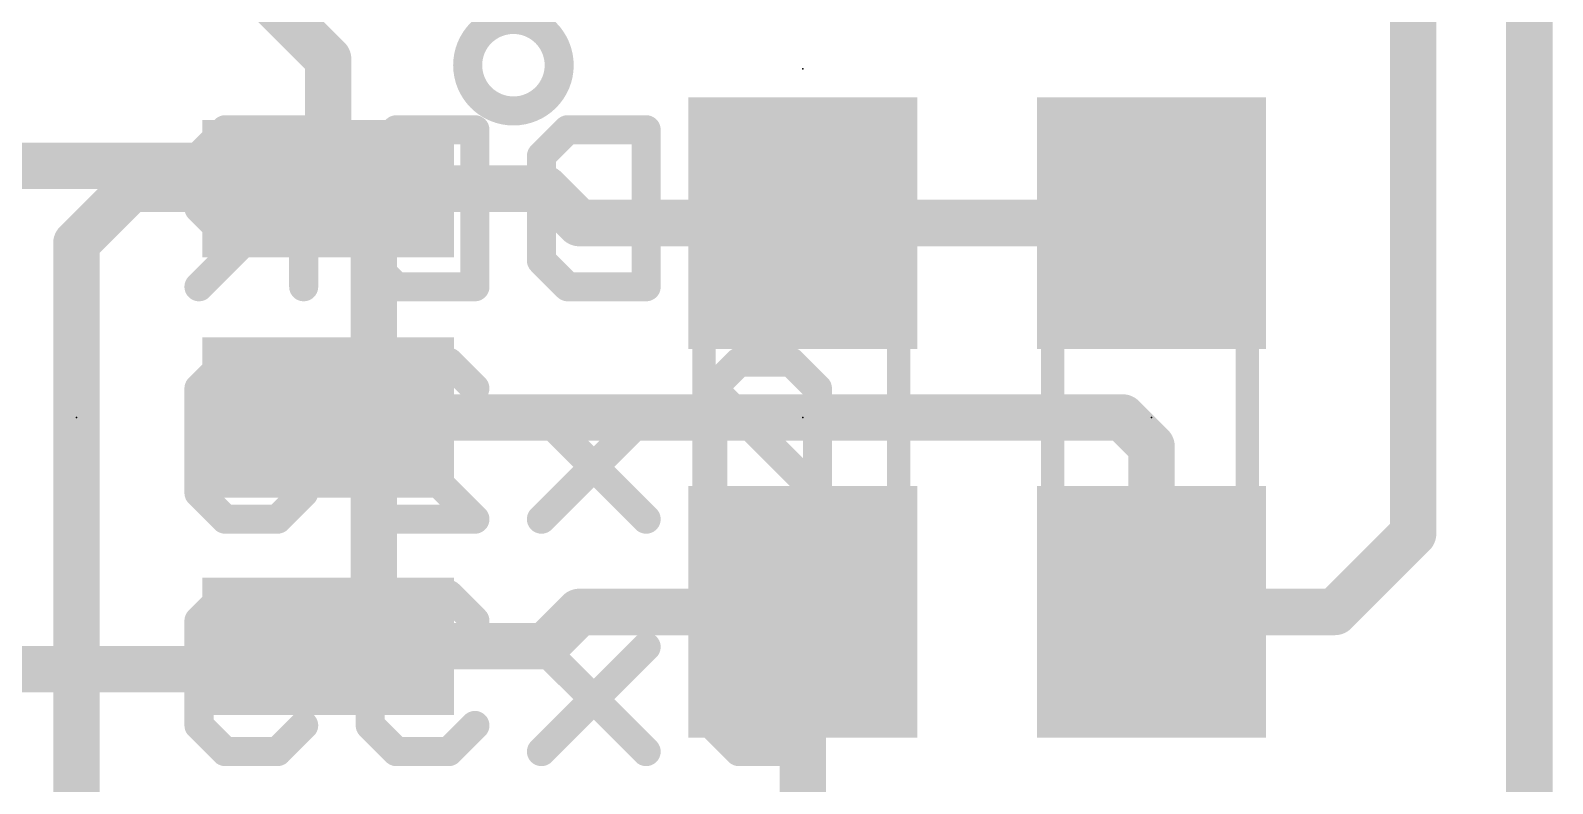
# Model space of a CAD drawing. Extents: x -47 to 60, y -17 to 15.
# Drawn here: x 6.15 to 12.8, y 8.56 to 11.85 of the extents above; entities that cross this region are included whole.
import ezdxf

# ---------------------------------------------------------------- set-up
doc = ezdxf.new("R2010")
doc.units = 0
for name, color, linetype in [('1', 12, 'CONTINUOUS'), ('16', 132, 'CONTINUOUS'), ('20', 53, 'CONTINUOUS'), ('21', 41, 'CONTINUOUS'), ('22', 40, 'CONTINUOUS'), ('23', 53, 'CONTINUOUS'), ('51', 53, 'CONTINUOUS')]:
    doc.layers.add(name, color=color, linetype=linetype)

# ---------------------------------------------------------------- blocks, each defined once
blk = doc.blocks.new('RECT')
blk.add_solid([(-0.5, -0.5), (0.5, -0.5), (-0.5, 0.5), (0.5, 0.5)])

msp = doc.modelspace()

# ---------------------------------------------------------------- linework, layer by layer
at = {"layer": '1', "const_width": 0.2032}
for points in [[(12.192, 14.097), (12.192, 9.652)], [(7.2, 11.977), (7.45, 11.727)], [(7.45, 11.16), (7.45, 11.727)], [(6.588, 11.16), (6.35, 10.922)], [(7.45, 11.16), (6.588, 11.16)], [(7.45, 11.16), (8.398, 11.16)], [(8.398, 11.16), (8.548, 11.01)], [(9.525, 11.01), (8.548, 11.01)], [(9.525, 11.01), (11.049, 11.01)], [(6.35, 1.27), (6.35, 10.922)], [(7.45, 10.16), (10.922, 10.16)], [(10.922, 10.16), (11.049, 10.033)], [(11.049, 10.033), (11.049, 9.31)], [(12.192, 9.652), (11.85, 9.31)], [(8.398, 9.16), (8.548, 9.31)], [(9.525, 9.31), (8.548, 9.31)], [(9.525, 8.382), (9.525, 9.31)], [(11.049, 9.31), (11.85, 9.31)], [(7.45, 9.16), (8.398, 9.16)]]:
    msp.add_lwpolyline(points, dxfattribs=at)
at = {"layer": '1', "const_width": 0.1016}
for points in [[(7.5008, 11.727, 1), (7.3992, 11.727)], [(7.4141, 11.6911, 1), (7.4859, 11.7629)], [(6.588, 11.2108, 1), (6.588, 11.1092)], [(6.6239, 11.1241, 1), (6.5521, 11.1959)], [(7.45, 11.2108, 1), (7.45, 11.1092)], [(7.45, 11.1092, 1), (7.45, 11.2108)], [(8.4339, 11.1959, 1), (8.3621, 11.1241)], [(8.398, 11.1092, 1), (8.398, 11.2108)], [(7.3992, 11.16, 1), (7.5008, 11.16)], [(8.548, 11.0608, 1), (8.548, 10.9592)], [(9.525, 11.0608, 1), (9.525, 10.9592)], [(9.525, 10.9592, 1), (9.525, 11.0608)], [(11.049, 10.9592, 1), (11.049, 11.0608)], [(8.5121, 10.9741, 1), (8.5839, 11.0459)], [(6.4008, 10.922, 1), (6.2992, 10.922)], [(6.3141, 10.9579, 1), (6.3859, 10.8861)], [(7.45, 10.2108, 1), (7.45, 10.1092)], [(10.9579, 10.1959, 1), (10.8861, 10.1241)], [(10.922, 10.1092, 1), (10.922, 10.2108)], [(11.0998, 10.033, 1), (10.9982, 10.033)], [(11.0131, 9.9971, 1), (11.0849, 10.0689)], [(12.2279, 9.6161, 1), (12.1561, 9.6879)], [(12.1412, 9.652, 1), (12.2428, 9.652)], [(8.548, 9.3608, 1), (8.548, 9.2592)], [(8.5839, 9.2741, 1), (8.5121, 9.3459)], [(9.5758, 9.31, 1), (9.4742, 9.31)], [(9.525, 9.2592, 1), (9.525, 9.3608)], [(11.049, 9.3608, 1), (11.049, 9.2592)], [(11.8141, 9.3459, 1), (11.8859, 9.2741)], [(11.85, 9.2592, 1), (11.85, 9.3608)], [(10.9982, 9.31, 1), (11.0998, 9.31)], [(7.45, 9.2108, 1), (7.45, 9.1092)], [(8.398, 9.1092, 1), (8.398, 9.2108)], [(8.3621, 9.1959, 1), (8.4339, 9.1241)]]:
    msp.add_lwpolyline(points, format="xyb", dxfattribs=at)
at = {"layer": '16', "const_width": 0.2032}
msp.add_lwpolyline([(12.7, 15.24), (12.7, 0)], dxfattribs=at)
at = {"layer": '20', "const_width": 0.2032}
msp.add_lwpolyline([(12.7, 0), (12.7, 15.24)], dxfattribs=at)
at = {"layer": '21'}
for points, const_width in [([(8.26, 11.5, 1), (8.26, 11.9, 1), (8.26, 11.5)], 0.127), ([(7.7008, 11.26, 1), (7.5992, 11.26)], 0.1016), ([(7.65, 11.2092, 1), (7.65, 11.3108)], 0.1016), ([(7.65, 9.0092, 1), (7.65, 9.1108)], 0.1016), ([(7.5992, 9.06, 1), (7.7008, 9.06)], 0.1016)]:
    msp.add_lwpolyline(points, format="xyb", dxfattribs=dict(at, const_width=const_width))
at = {"layer": '21', "const_width": 0.2032}
for points in [[(5.05, 11.26), (7.65, 11.26)], [(7.65, 11.26), (7.65, 9.06)], [(5.05, 9.06), (7.65, 9.06)]]:
    msp.add_lwpolyline(points, dxfattribs=at)
at = {"layer": '22', "const_width": 0.127}
for points in [[(7.0001, 11.4179), (6.8857, 11.3035)], [(7.3433, 11.4179), (7.0001, 11.4179)], [(7.3433, 10.7315), (7.3433, 11.4179)], [(7.6341, 11.3035), (7.7485, 11.4179)], [(7.7485, 11.4179), (8.0917, 11.4179)], [(8.0917, 11.4179), (8.0917, 10.7315)], [(8.3825, 11.3035), (8.4969, 11.4179)], [(8.4969, 11.4179), (8.8401, 11.4179)], [(8.8401, 11.4179), (8.8401, 10.7315)], [(9.3597, 11.4179), (9.1309, 11.1891)], [(9.5885, 11.1891), (9.3597, 11.4179)], [(6.8857, 11.3035), (6.8857, 11.0747)], [(7.6341, 10.8459), (7.6341, 11.3035)], [(8.3825, 10.8459), (8.3825, 11.3035)], [(9.1309, 11.1891), (9.1309, 10.7315)], [(9.5885, 10.7315), (9.5885, 11.1891)], [(6.8857, 11.0747), (7.0001, 10.9603)], [(9.5885, 11.0747), (9.1309, 11.0747)], [(7.1145, 10.9603), (6.8857, 10.7315)], [(7.0001, 10.9603), (7.3433, 10.9603)], [(7.7485, 10.7315), (7.6341, 10.8459)], [(8.4969, 10.7315), (8.3825, 10.8459)], [(8.0917, 10.7315), (7.7485, 10.7315)], [(8.8401, 10.7315), (8.4969, 10.7315)], [(6.8857, 10.2875), (7.0001, 10.4019)], [(7.0001, 10.4019), (7.2289, 10.4019)], [(7.2289, 10.4019), (7.3433, 10.2875)], [(7.6341, 10.2875), (7.7485, 10.4019)], [(7.7485, 10.4019), (7.9773, 10.4019)], [(7.9773, 10.4019), (8.0917, 10.2875)], [(9.2453, 10.4019), (9.1309, 10.2875)], [(9.4741, 10.4019), (9.2453, 10.4019)], [(9.5885, 10.2875), (9.4741, 10.4019)], [(6.8857, 9.8299), (6.8857, 10.2875)], [(7.3433, 10.2875), (7.3433, 10.1731)], [(7.6341, 10.1731), (7.6341, 10.2875)], [(9.1309, 10.2875), (9.1309, 9.8299)], [(9.5885, 9.8299), (9.1309, 10.2875)], [(9.5885, 9.8299), (9.5885, 10.2875)], [(7.3433, 10.1731), (7.2289, 10.0587)], [(8.0917, 9.7155), (7.6341, 10.1731)], [(8.8401, 10.1731), (8.3825, 9.7155)], [(8.8401, 9.7155), (8.3825, 10.1731)], [(7.2289, 10.0587), (6.8857, 10.0587)], [(7.0001, 9.7155), (6.8857, 9.8299)], [(7.3433, 9.8299), (7.2289, 9.7155)], [(9.1309, 9.8299), (9.2453, 9.7155)], [(9.4741, 9.7155), (9.5885, 9.8299)], [(7.2289, 9.7155), (7.0001, 9.7155)], [(7.6341, 9.7155), (8.0917, 9.7155)], [(9.2453, 9.7155), (9.4741, 9.7155)], [(6.8857, 9.2715), (7.0001, 9.3859)], [(7.0001, 9.3859), (7.2289, 9.3859)], [(7.2289, 9.3859), (7.3433, 9.2715)], [(7.7485, 9.3859), (7.6341, 9.2715)], [(7.9773, 9.3859), (7.7485, 9.3859)], [(8.0917, 9.2715), (7.9773, 9.3859)], [(9.2453, 9.3859), (9.1309, 9.2715)], [(9.4741, 9.3859), (9.2453, 9.3859)], [(9.5885, 9.2715), (9.4741, 9.3859)], [(6.8857, 8.8139), (6.8857, 9.2715)], [(7.3433, 9.2715), (7.3433, 9.1571)], [(7.6341, 9.2715), (7.6341, 9.1571)], [(9.1309, 9.2715), (9.1309, 8.8139)], [(9.5885, 8.8139), (9.1309, 9.2715)], [(9.5885, 8.8139), (9.5885, 9.2715)], [(7.3433, 9.1571), (7.2289, 9.0427)], [(7.6341, 9.1571), (7.7485, 9.0427)], [(8.8401, 9.1571), (8.3825, 8.6995)], [(8.8401, 8.6995), (8.3825, 9.1571)], [(7.2289, 9.0427), (6.8857, 9.0427)], [(7.7485, 9.0427), (7.6341, 8.9283)], [(7.7485, 9.0427), (7.8629, 9.0427)], [(7.6341, 8.9283), (7.6341, 8.8139)], [(7.0001, 8.6995), (6.8857, 8.8139)], [(7.3433, 8.8139), (7.2289, 8.6995)], [(7.6341, 8.8139), (7.7485, 8.6995)], [(7.9773, 8.6995), (8.0917, 8.8139)], [(9.1309, 8.8139), (9.2453, 8.6995)], [(9.4741, 8.6995), (9.5885, 8.8139)], [(7.2289, 8.6995), (7.0001, 8.6995)], [(7.7485, 8.6995), (7.9773, 8.6995)], [(9.2453, 8.6995), (9.4741, 8.6995)]]:
    msp.add_lwpolyline(points, dxfattribs=at)
at = {"layer": '22', "const_width": 0.0635}
for points in [[(7.0001, 11.4496, 1), (7.0001, 11.3861)], [(7.0225, 11.3954, 1), (6.9776, 11.4403)], [(7.375, 11.4179, 1), (7.3115, 11.4179)], [(7.3433, 11.3861, 1), (7.3433, 11.4496)], [(7.7485, 11.4496, 1), (7.7485, 11.3861)], [(7.7709, 11.3954, 1), (7.726, 11.4403)], [(8.1234, 11.4179, 1), (8.0599, 11.4179)], [(8.0917, 11.3861, 1), (8.0917, 11.4496)], [(8.4969, 11.4496, 1), (8.4969, 11.3861)], [(8.5193, 11.3954, 1), (8.4744, 11.4403)], [(8.8718, 11.4179, 1), (8.8083, 11.4179)], [(8.8401, 11.3861, 1), (8.8401, 11.4496)], [(9.3822, 11.4403, 1), (9.3373, 11.3954)], [(9.3822, 11.3954, 1), (9.3373, 11.4403)], [(6.9174, 11.3035, 1), (6.8539, 11.3035)], [(6.8632, 11.3259, 1), (6.9081, 11.281)], [(7.6658, 11.3035, 1), (7.6023, 11.3035)], [(7.6116, 11.3259, 1), (7.6565, 11.281)], [(8.4142, 11.3035, 1), (8.3507, 11.3035)], [(8.36, 11.3259, 1), (8.4049, 11.281)], [(9.1627, 11.1891, 1), (9.0992, 11.1891)], [(9.1085, 11.2115, 1), (9.1534, 11.1666)], [(9.6203, 11.1891, 1), (9.5567, 11.1891)], [(9.566, 11.1666, 1), (9.611, 11.2115)], [(6.9081, 11.0971, 1), (6.8632, 11.0522)], [(9.1309, 11.1064, 1), (9.1309, 11.0429)], [(9.5885, 11.0429, 1), (9.5885, 11.1064)], [(6.8539, 11.0747, 1), (6.9174, 11.0747)], [(7.0001, 10.992, 1), (7.0001, 10.9285)], [(6.9776, 10.9378, 1), (7.0225, 10.9827)], [(7.1369, 10.9378, 1), (7.092, 10.9827)], [(7.3433, 10.9285, 1), (7.3433, 10.992)], [(7.6023, 10.8459, 1), (7.6658, 10.8459)], [(7.6565, 10.8683, 1), (7.6116, 10.8234)], [(8.3507, 10.8459, 1), (8.4142, 10.8459)], [(8.4049, 10.8683, 1), (8.36, 10.8234)], [(6.8632, 10.754, 1), (6.9081, 10.709)], [(7.7485, 10.7633, 1), (7.7485, 10.6997)], [(7.726, 10.709, 1), (7.7709, 10.754)], [(8.0917, 10.6997, 1), (8.0917, 10.7633)], [(8.4969, 10.7633, 1), (8.4969, 10.6997)], [(8.4744, 10.709, 1), (8.5193, 10.754)], [(8.8401, 10.6997, 1), (8.8401, 10.7633)], [(7.3115, 10.7315, 1), (7.375, 10.7315)], [(8.0599, 10.7315, 1), (8.1234, 10.7315)], [(8.8083, 10.7315, 1), (8.8718, 10.7315)], [(9.0992, 10.7315, 1), (9.1627, 10.7315)], [(9.5567, 10.7315, 1), (9.6203, 10.7315)], [(7.0001, 10.4336, 1), (7.0001, 10.3701)], [(7.0225, 10.3794, 1), (6.9776, 10.4243)], [(7.2513, 10.4243, 1), (7.2064, 10.3794)], [(7.2289, 10.3701, 1), (7.2289, 10.4336)], [(7.7485, 10.4336, 1), (7.7485, 10.3701)], [(7.7709, 10.3794, 1), (7.726, 10.4243)], [(7.9997, 10.4243, 1), (7.9548, 10.3794)], [(7.9773, 10.3701, 1), (7.9773, 10.4336)], [(9.2453, 10.4336, 1), (9.2453, 10.3701)], [(9.2678, 10.3794, 1), (9.2229, 10.4243)], [(9.4966, 10.4243, 1), (9.4517, 10.3794)], [(9.4741, 10.3701, 1), (9.4741, 10.4336)], [(6.9174, 10.2875, 1), (6.8539, 10.2875)], [(6.8632, 10.3099, 1), (6.9081, 10.265)], [(7.375, 10.2875, 1), (7.3115, 10.2875)], [(7.3208, 10.265, 1), (7.3657, 10.3099)], [(7.6658, 10.2875, 1), (7.6023, 10.2875)], [(7.6116, 10.3099, 1), (7.6565, 10.265)], [(8.0692, 10.265, 1), (8.1141, 10.3099)], [(9.1627, 10.2875, 1), (9.0992, 10.2875)], [(9.1534, 10.3099, 1), (9.1085, 10.265)], [(9.1085, 10.3099, 1), (9.1534, 10.265)], [(9.6203, 10.2875, 1), (9.5567, 10.2875)], [(9.566, 10.265, 1), (9.611, 10.3099)], [(7.3115, 10.1731, 1), (7.375, 10.1731)], [(7.3657, 10.1506, 1), (7.3208, 10.1955)], [(7.6023, 10.1731, 1), (7.6658, 10.1731)], [(7.6565, 10.1955, 1), (7.6116, 10.1506)], [(8.4049, 10.1955, 1), (8.36, 10.1506)], [(8.8625, 10.1506, 1), (8.8176, 10.1955)], [(6.8857, 10.0904, 1), (6.8857, 10.0269)], [(7.2064, 10.0811, 1), (7.2513, 10.0362)], [(7.2289, 10.0269, 1), (7.2289, 10.0904)], [(6.9081, 9.8523, 1), (6.8632, 9.8074)], [(6.8539, 9.8299, 1), (6.9174, 9.8299)], [(7.3657, 9.8074, 1), (7.3208, 9.8523)], [(9.0992, 9.8299, 1), (9.1627, 9.8299)], [(9.1534, 9.8523, 1), (9.1085, 9.8074)], [(9.5567, 9.8299, 1), (9.6203, 9.8299)], [(9.611, 9.8074, 1), (9.566, 9.8523)], [(9.566, 9.8074, 1), (9.611, 9.8523)], [(7.0001, 9.7473, 1), (7.0001, 9.6837)], [(6.9776, 9.693, 1), (7.0225, 9.738)], [(7.2064, 9.738, 1), (7.2513, 9.693)], [(7.2289, 9.6837, 1), (7.2289, 9.7473)], [(7.6341, 9.7473, 1), (7.6341, 9.6837)], [(8.0692, 9.693, 1), (8.1141, 9.738)], [(8.0917, 9.6837, 1), (8.0917, 9.7473)], [(8.36, 9.738, 1), (8.4049, 9.693)], [(8.8176, 9.693, 1), (8.8625, 9.738)], [(9.2453, 9.7473, 1), (9.2453, 9.6837)], [(9.2229, 9.693, 1), (9.2678, 9.738)], [(9.4517, 9.738, 1), (9.4966, 9.693)], [(9.4741, 9.6837, 1), (9.4741, 9.7473)], [(7.0001, 9.4176, 1), (7.0001, 9.3541)], [(7.0225, 9.3634, 1), (6.9776, 9.4083)], [(7.2513, 9.4083, 1), (7.2064, 9.3634)], [(7.2289, 9.3541, 1), (7.2289, 9.4176)], [(7.7485, 9.4176, 1), (7.7485, 9.3541)], [(7.7709, 9.3634, 1), (7.726, 9.4083)], [(7.9997, 9.4083, 1), (7.9548, 9.3634)], [(7.9773, 9.3541, 1), (7.9773, 9.4176)], [(9.2453, 9.4176, 1), (9.2453, 9.3541)], [(9.2678, 9.3634, 1), (9.2229, 9.4083)], [(9.4966, 9.4083, 1), (9.4517, 9.3634)], [(9.4741, 9.3541, 1), (9.4741, 9.4176)], [(6.9174, 9.2715, 1), (6.8539, 9.2715)], [(6.8632, 9.2939, 1), (6.9081, 9.249)], [(7.375, 9.2715, 1), (7.3115, 9.2715)], [(7.3208, 9.249, 1), (7.3657, 9.2939)], [(7.6658, 9.2715, 1), (7.6023, 9.2715)], [(7.6116, 9.2939, 1), (7.6565, 9.249)], [(8.0692, 9.249, 1), (8.1141, 9.2939)], [(9.1627, 9.2715, 1), (9.0992, 9.2715)], [(9.1534, 9.2939, 1), (9.1085, 9.249)], [(9.1085, 9.2939, 1), (9.1534, 9.249)], [(9.6203, 9.2715, 1), (9.5567, 9.2715)], [(9.566, 9.249, 1), (9.611, 9.2939)], [(7.3115, 9.1571, 1), (7.375, 9.1571)], [(7.3657, 9.1346, 1), (7.3208, 9.1795)], [(7.6023, 9.1571, 1), (7.6658, 9.1571)], [(7.6565, 9.1795, 1), (7.6116, 9.1346)], [(8.4049, 9.1795, 1), (8.36, 9.1346)], [(8.8625, 9.1346, 1), (8.8176, 9.1795)], [(6.8857, 9.0744, 1), (6.8857, 9.0109)], [(7.2064, 9.0651, 1), (7.2513, 9.0202)], [(7.2289, 9.0109, 1), (7.2289, 9.0744)], [(7.7485, 9.0744, 1), (7.7485, 9.0109)], [(7.7709, 9.0202, 1), (7.726, 9.0651)], [(7.726, 9.0202, 1), (7.7709, 9.0651)], [(7.8629, 9.0109, 1), (7.8629, 9.0744)], [(7.6658, 8.9283, 1), (7.6023, 8.9283)], [(7.6116, 8.9507, 1), (7.6565, 8.9058)], [(6.9081, 8.8363, 1), (6.8632, 8.7914)], [(7.3657, 8.7914, 1), (7.3208, 8.8363)], [(7.6565, 8.8363, 1), (7.6116, 8.7914)], [(8.1141, 8.7914, 1), (8.0692, 8.8363)], [(9.1534, 8.8363, 1), (9.1085, 8.7914)], [(9.566, 8.7914, 1), (9.611, 8.8363)], [(9.611, 8.7914, 1), (9.566, 8.8363)], [(6.8539, 8.8139, 1), (6.9174, 8.8139)], [(7.6023, 8.8139, 1), (7.6658, 8.8139)], [(9.0992, 8.8139, 1), (9.1627, 8.8139)], [(9.5567, 8.8139, 1), (9.6203, 8.8139)], [(7.0001, 8.7313, 1), (7.0001, 8.6677)], [(6.9776, 8.677, 1), (7.0225, 8.722)], [(7.2064, 8.722, 1), (7.2513, 8.677)], [(7.2289, 8.6677, 1), (7.2289, 8.7313)], [(7.7485, 8.7313, 1), (7.7485, 8.6677)], [(7.726, 8.677, 1), (7.7709, 8.722)], [(7.9548, 8.722, 1), (7.9997, 8.677)], [(7.9773, 8.6677, 1), (7.9773, 8.7313)], [(8.36, 8.722, 1), (8.4049, 8.677)], [(8.8176, 8.677, 1), (8.8625, 8.722)], [(9.2453, 8.7313, 1), (9.2453, 8.6677)], [(9.2229, 8.677, 1), (9.2678, 8.722)], [(9.4517, 8.722, 1), (9.4966, 8.677)], [(9.4741, 8.6677, 1), (9.4741, 8.7313)]]:
    msp.add_lwpolyline(points, format="xyb", dxfattribs=at)
at = {"layer": '23'}
for p in [(9.525, 11.684), (6.35, 10.16), (9.525, 10.16), (11.049, 10.16)]:
    msp.add_point(p, dxfattribs=at)
at = {"layer": '51', "const_width": 0.1016}
for points in [[(9.093, 9.804), (9.093, 10.516)], [(9.944, 9.804), (9.944, 10.516)], [(10.617, 9.804), (10.617, 10.516)], [(11.468, 9.804), (11.468, 10.516)]]:
    msp.add_lwpolyline(points, dxfattribs=at)
at = {"layer": '51', "const_width": 0.0508}
for points in [[(9.1184, 10.516, 1), (9.0676, 10.516)], [(9.9694, 10.516, 1), (9.9186, 10.516)], [(10.6424, 10.516, 1), (10.5916, 10.516)], [(11.4934, 10.516, 1), (11.4426, 10.516)], [(9.0676, 9.804, 1), (9.1184, 9.804)], [(9.9186, 9.804, 1), (9.9694, 9.804)], [(10.5916, 9.804, 1), (10.6424, 9.804)], [(11.4426, 9.804, 1), (11.4934, 9.804)]]:
    msp.add_lwpolyline(points, format="xyb", dxfattribs=at)

# ---------------------------------------------------------------- block references
at = {"layer": '1', "xscale": 1.1, "rotation": 90}
for p in [(9.525, 11.01), (11.049, 11.01), (9.525, 9.31), (11.049, 9.31)]:
    msp.add_blockref('RECT', p, dxfattribs=at)
at = {"layer": '1', "xscale": 1.1}
for p, yscale in [((7.45, 11.16), 0.6), ((7.45, 10.16), 0.7), ((7.45, 9.16), 0.6)]:
    msp.add_blockref('RECT', p, dxfattribs=dict(at, yscale=yscale))
at = {"layer": '51', "xscale": 0.5001, "yscale": 0.95, "rotation": 90}
for p in [(9.5199, 10.7402), (11.0439, 10.7402), (9.5199, 9.5719), (11.0439, 9.5719)]:
    msp.add_blockref('RECT', p, dxfattribs=at)

doc.saveas('drawing.dxf')
